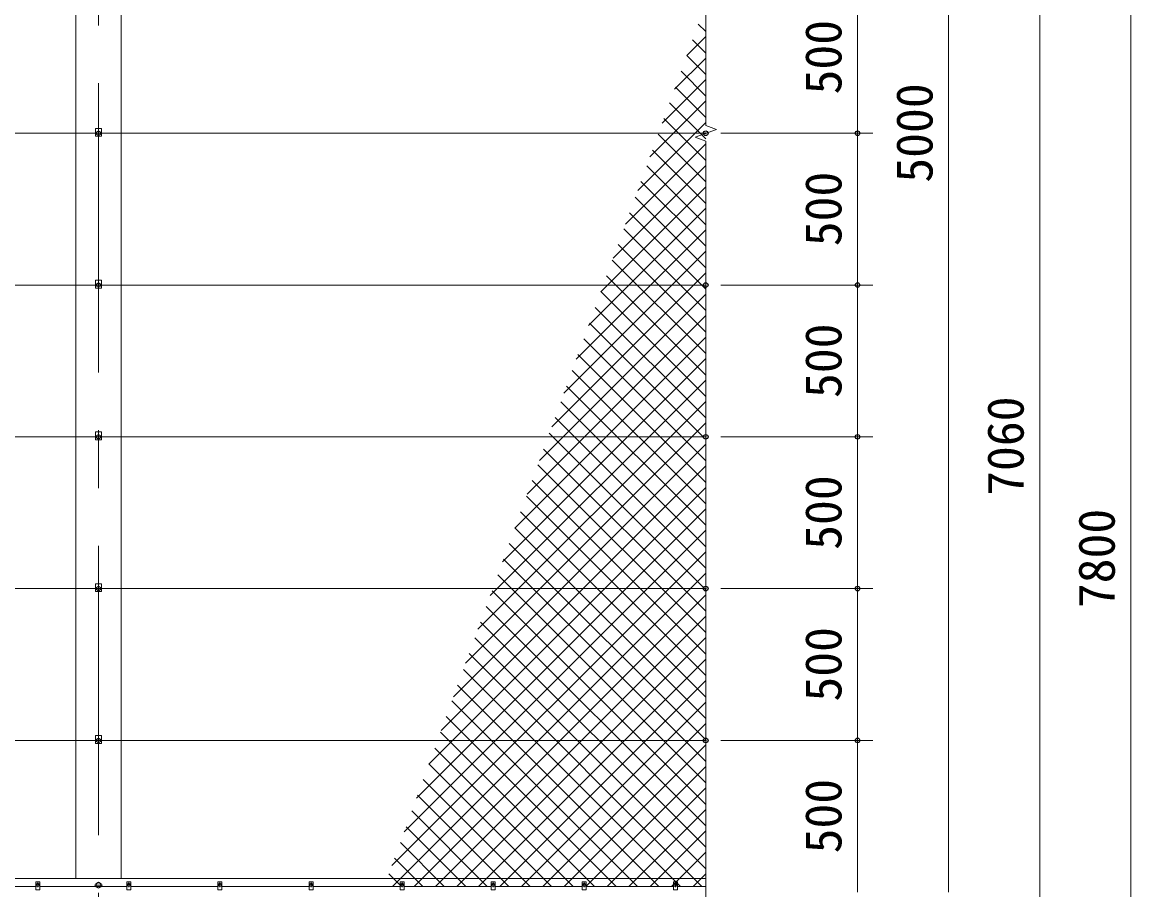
# Model space of a CAD drawing. Units: millimetres at full size. Extents: x -10500 to 10500, y -7425 to 7425.
# Drawn here: x -5398 to -1747, y 668 to 3527 of the extents above; entities that cross this region are included whole.
import ezdxf
from ezdxf.enums import TextEntityAlignment as Align

# ---------------------------------------------------------------- set-up
doc = ezdxf.new("R2010")
doc.units = ezdxf.units.MM
doc.header["$LTSCALE"] = 30
doc.header["$PDMODE"] = 32
doc.header["$PDSIZE"] = 15
doc.linetypes.add('USER1', pattern=[50.8, 31.75, -6.35, 6.35, -6.35])
for name, color, linetype, lineweight in [('0-1_D-STR-DIM', 7, 'Continuous', 13), ('0-2_D-BMK', 2, 'USER1', 13), ('0-3_D-STR3', 3, 'Continuous', 13), ('0-7_D-STR1', 1, 'Continuous', 18), ('0-B_D-STR2', 7, 'Continuous', 13)]:
    doc.layers.add(name, color=color, linetype=linetype, lineweight=lineweight)
doc.layers.add('0-9_Defpoints', color=253, linetype='Continuous')
doc.styles.add('ＭＳ ゴシック', font='')
doc.styles.get('ＭＳ ゴシック').set_extended_font_data('MS Gothic')

msp = doc.modelspace()

# ---------------------------------------------------------------- linework, layer by layer
at = {"layer": '0-1_D-STR-DIM'}
for p, q in [((-3146.86, 3186.36), (-3146.86, 5773.11)), ((-2346.86, 5660.7), (-2346.86, 660.7)), ((-2046.86, 5660.7), (-2046.86, -1399.3)), ((-1746.86, 5660.7), (-1746.86, -2139.3)), ((-2646.86, 3160.7), (-2646.86, 3660.7)), ((-3111.62, 3173.53), (-3146.86, 3186.36)), ((-3182.1, 3147.88), (-3111.62, 3173.53)), ((-3146.86, 3135.05), (-3182.1, 3147.88)), ((-3096.86, 3160.7), (-2596.86, 3160.7)), ((-3096.86, 3160.7), (-2596.86, 3160.7)), ((-2646.86, 2660.7), (-2646.86, 3160.7)), ((-3146.86, -313.64), (-3146.86, 3135.05)), ((-3096.86, 2660.7), (-2596.86, 2660.7)), ((-3096.86, 2660.7), (-2596.86, 2660.7)), ((-2646.86, 2160.7), (-2646.86, 2660.7)), ((-3096.86, 2160.7), (-2596.86, 2160.7)), ((-3096.86, 2160.7), (-2596.86, 2160.7)), ((-2646.86, 1660.7), (-2646.86, 2160.7)), ((-3096.86, 1660.7), (-2596.86, 1660.7)), ((-3096.86, 1660.7), (-2596.86, 1660.7)), ((-2646.86, 1160.7), (-2646.86, 1660.7)), ((-3096.86, 1160.7), (-2596.86, 1160.7)), ((-3096.86, 1160.7), (-2596.86, 1160.7)), ((-2646.86, 660.7), (-2646.86, 1160.7))]:
    msp.add_line(p, q, dxfattribs=at)
at = {"layer": '0-2_D-BMK'}
for p, q in [((-5146.86, -2199.3), (-5146.86, 5720.7)), ((-5156.86, 3160.7), (-5136.86, 3160.7)), ((-5156.86, 2660.7), (-5136.86, 2660.7)), ((-5156.86, 2160.7), (-5136.86, 2160.7)), ((-5156.86, 1660.7), (-5136.86, 1660.7)), ((-5156.86, 1160.7), (-5136.86, 1160.7)), ((-5354.3, 684.7), (-5339.42, 684.7)), ((-5346.86, 677.26), (-5346.86, 692.14)), ((-5134.11, 683.7), (-5159.61, 683.7)), ((-5054.3, 684.7), (-5039.42, 684.7)), ((-5046.86, 677.26), (-5046.86, 692.14)), ((-4754.3, 684.7), (-4739.42, 684.7)), ((-4746.86, 677.26), (-4746.86, 692.14)), ((-4454.3, 684.7), (-4439.42, 684.7)), ((-4446.86, 677.26), (-4446.86, 692.14)), ((-4154.3, 684.7), (-4139.42, 684.7)), ((-4146.86, 677.26), (-4146.86, 692.14)), ((-3854.3, 684.7), (-3839.42, 684.7)), ((-3846.86, 677.26), (-3846.86, 692.14)), ((-3554.3, 684.7), (-3539.42, 684.7)), ((-3546.86, 677.26), (-3546.86, 692.14)), ((-3254.3, 684.7), (-3239.42, 684.7)), ((-3246.86, 677.26), (-3246.86, 692.14))]:
    msp.add_line(p, q, dxfattribs=at)
at = {"layer": '0-3_D-STR3'}
for p, q in [((-8129.66, 3160.7), (-5156.36, 3160.7)), ((-5137.36, 3176.7), (-5156.36, 3176.7)), ((-5156.36, 3176.7), (-5156.36, 3150.7)), ((-5137.36, 3150.7), (-5156.36, 3150.7)), ((-5153.36, 3164.46), (-5146.86, 3168.21)), ((-5153.36, 3156.95), (-5153.36, 3164.46)), ((-5146.86, 3153.2), (-5153.36, 3156.95)), ((-5146.86, 3168.21), (-5140.36, 3164.46)), ((-5140.36, 3156.95), (-5146.86, 3153.2)), ((-5140.36, 3164.46), (-5140.36, 3156.95)), ((-5137.36, 3176.7), (-5137.36, 3150.7)), ((-5137.36, 3160.7), (-3146.86, 3160.7)), ((-5153.36, 2664.46), (-5146.86, 2668.21)), ((-5146.86, 2668.21), (-5140.36, 2664.46)), ((-5137.36, 2676.7), (-5137.36, 2650.7)), ((-8129.66, 2660.7), (-5156.36, 2660.7)), ((-5137.36, 2650.7), (-5156.36, 2650.7)), ((-5153.36, 2656.95), (-5153.36, 2664.46)), ((-5146.86, 2653.2), (-5153.36, 2656.95)), ((-5140.36, 2656.95), (-5146.86, 2653.2)), ((-5140.36, 2664.46), (-5140.36, 2656.95)), ((-5137.36, 2660.7), (-3146.86, 2660.7)), ((-8129.66, 2160.7), (-5156.36, 2160.7)), ((-5137.36, 2176.7), (-5156.36, 2176.7)), ((-5156.36, 2176.7), (-5156.36, 2150.7)), ((-5153.36, 2164.46), (-5146.86, 2168.21)), ((-5146.86, 2168.21), (-5140.36, 2164.46)), ((-5140.36, 2156.95), (-5146.86, 2153.2)), ((-5140.36, 2164.46), (-5140.36, 2156.95)), ((-5137.36, 2176.7), (-5137.36, 2150.7)), ((-5137.36, 2160.7), (-3146.86, 2160.7)), ((-5137.36, 2150.7), (-5156.36, 2150.7)), ((-8129.66, 1660.7), (-5156.36, 1660.7)), ((-5156.36, 1676.7), (-5156.36, 1650.7)), ((-5137.36, 1676.7), (-5156.36, 1676.7)), ((-5137.36, 1650.7), (-5156.36, 1650.7)), ((-5153.36, 1664.46), (-5146.86, 1668.21)), ((-5153.36, 1656.95), (-5153.36, 1664.46)), ((-5146.86, 1653.2), (-5153.36, 1656.95)), ((-5146.86, 1668.21), (-5140.36, 1664.46)), ((-5140.36, 1656.95), (-5146.86, 1653.2)), ((-5140.36, 1664.46), (-5140.36, 1656.95)), ((-5137.36, 1676.7), (-5137.36, 1650.7)), ((-5137.36, 1660.7), (-3146.86, 1660.7)), ((-5137.36, 1176.7), (-5156.36, 1176.7)), ((-5156.36, 1176.7), (-5156.36, 1150.7)), ((-5137.36, 1176.7), (-5137.36, 1150.7)), ((-8129.66, 1160.7), (-5156.36, 1160.7)), ((-5137.36, 1150.7), (-5156.36, 1150.7)), ((-5153.36, 1164.46), (-5146.86, 1168.21)), ((-5153.36, 1156.95), (-5153.36, 1164.46)), ((-5146.86, 1153.2), (-5153.36, 1156.95)), ((-5146.86, 1168.21), (-5140.36, 1164.46)), ((-5140.36, 1156.95), (-5146.86, 1153.2)), ((-5140.36, 1164.46), (-5140.36, 1156.95)), ((-5137.36, 1160.7), (-3146.86, 1160.7)), ((-5353.36, 668.7), (-5353.36, 694.7)), ((-5340.36, 694.7), (-5353.36, 694.7)), ((-5340.36, 668.7), (-5340.36, 694.7)), ((-5053.36, 668.7), (-5053.36, 694.7)), ((-5040.36, 694.7), (-5053.36, 694.7)), ((-5040.36, 668.7), (-5040.36, 694.7)), ((-4753.36, 668.7), (-4753.36, 694.7)), ((-4740.36, 694.7), (-4753.36, 694.7)), ((-4740.36, 668.7), (-4740.36, 694.7)), ((-4453.36, 668.7), (-4453.36, 694.7)), ((-4440.36, 694.7), (-4453.36, 694.7)), ((-4440.36, 668.7), (-4440.36, 694.7)), ((-4153.36, 668.7), (-4153.36, 694.7)), ((-4140.36, 694.7), (-4153.36, 694.7)), ((-4140.36, 668.7), (-4140.36, 694.7)), ((-3853.36, 668.7), (-3853.36, 694.7)), ((-3840.36, 694.7), (-3853.36, 694.7)), ((-3840.36, 668.7), (-3840.36, 694.7)), ((-3553.36, 668.7), (-3553.36, 694.7)), ((-3540.36, 694.7), (-3553.36, 694.7)), ((-3540.36, 668.7), (-3540.36, 694.7)), ((-3253.36, 668.7), (-3253.36, 694.7)), ((-3240.36, 694.7), (-3253.36, 694.7)), ((-3240.36, 668.7), (-3240.36, 694.7)), ((-5640.36, 679.7), (-5353.36, 679.7)), ((-5340.36, 668.7), (-5353.36, 668.7)), ((-5340.36, 679.7), (-5053.36, 679.7)), ((-5155.36, 688.61), (-5146.86, 693.52)), ((-5155.36, 678.8), (-5155.36, 688.61)), ((-5146.86, 673.89), (-5155.36, 678.8)), ((-5146.86, 693.52), (-5138.36, 688.61)), ((-5138.36, 678.8), (-5146.86, 673.89)), ((-5138.36, 688.61), (-5138.36, 678.8)), ((-5040.36, 668.7), (-5053.36, 668.7)), ((-5040.36, 679.7), (-4753.36, 679.7)), ((-4740.36, 668.7), (-4753.36, 668.7)), ((-4740.36, 679.7), (-4453.36, 679.7)), ((-4440.36, 668.7), (-4453.36, 668.7)), ((-4440.36, 679.7), (-4153.36, 679.7)), ((-4140.36, 668.7), (-4153.36, 668.7)), ((-4140.36, 679.7), (-3853.36, 679.7)), ((-3840.36, 668.7), (-3853.36, 668.7)), ((-3840.36, 679.7), (-3553.36, 679.7)), ((-3540.36, 668.7), (-3553.36, 668.7)), ((-3540.36, 679.7), (-3253.36, 679.7)), ((-3240.36, 668.7), (-3253.36, 668.7)), ((-3146.86, 679.7), (-3240.36, 679.7))]:
    msp.add_line(p, q, dxfattribs=at)
for points in [[(-5137.36, 2676.7), (-5156.36, 2676.7), (-5156.36, 2650.7)], [(-5146.86, 2153.2), (-5153.36, 2156.95), (-5153.36, 2164.46)]]:
    msp.add_lwpolyline(points, dxfattribs=at)
for centre, radius in [((-5146.86, 3160.7), 6.25), ((-5146.86, 2660.7), 6.25), ((-5146.86, 2160.7), 6.25), ((-5146.86, 1660.7), 6.25), ((-5146.86, 1160.7), 6.25), ((-5346.86, 684.7), 5.25), ((-5146.86, 683.7), 8.25), ((-5046.86, 684.7), 5.25), ((-4746.86, 684.7), 5.25), ((-4446.86, 684.7), 5.25), ((-4146.86, 684.7), 5.25), ((-3846.86, 684.7), 5.25), ((-3546.86, 684.7), 5.25), ((-3246.86, 684.7), 5.25)]:
    msp.add_circle(centre, radius, dxfattribs=at)
at = {"layer": '0-7_D-STR1'}
for p, q in [((-5221.86, 5615.7), (-5221.86, 705.7)), ((-5071.86, 705.7), (-5071.86, 5615.7)), ((-8221.86, 705.7), (-3146.86, 705.7))]:
    msp.add_line(p, q, dxfattribs=at)
at = {"layer": '0-9_Defpoints'}
for p in [(-3146.86, 3160.7), (-2646.86, 3160.7), (-3146.86, 2660.7), (-2646.86, 2660.7), (-3146.86, 2160.7), (-2646.86, 2160.7), (-3146.86, 1660.7), (-2646.86, 1660.7), (-3146.86, 1160.7), (-2646.86, 1160.7)]:
    msp.add_point(p, dxfattribs=at)
at = {"layer": '0-B_D-STR2'}
for p, q in [((-3146.86, 3495.51), (-3171.57, 3520.22)), ((-3209.24, 3416.7), (-3146.86, 3479.09)), ((-3146.86, 3424.8), (-3190.43, 3468.38)), ((-3249.71, 3305.52), (-3146.86, 3408.38)), ((-3146.86, 3354.09), (-3209.3, 3416.54)), ((-3146.86, 3283.38), (-3228.17, 3364.7)), ((-3290.17, 3194.35), (-3146.86, 3337.67)), ((-3146.86, 3212.67), (-3247.04, 3312.85)), ((-3330.64, 3083.17), (-3146.86, 3266.96)), ((-3146.86, 3141.96), (-3265.91, 3261.01)), ((-3371.1, 2972), (-3146.86, 3196.24)), ((-3146.86, 3071.25), (-3284.78, 3209.17)), ((-3146.86, 3000.54), (-3303.65, 3157.33)), ((-3411.57, 2860.82), (-3146.86, 3125.53)), ((-3146.86, 2929.83), (-3322.52, 3105.49)), ((-3452.03, 2749.65), (-3146.86, 3054.82)), ((-3146.86, 2859.12), (-3341.39, 3053.65)), ((-3146.86, 2788.41), (-3360.25, 3001.8)), ((-3492.5, 2638.47), (-3146.86, 2984.11)), ((-3146.86, 2717.7), (-3379.12, 2949.96)), ((-3532.96, 2527.3), (-3146.86, 2913.4)), ((-3146.86, 2646.99), (-3397.99, 2898.12)), ((-3573.42, 2416.12), (-3146.86, 2842.69)), ((-3146.86, 2576.27), (-3416.86, 2846.28)), ((-3146.86, 2505.56), (-3435.73, 2794.44)), ((-3613.89, 2304.95), (-3146.86, 2771.98)), ((-3146.86, 2434.85), (-3454.6, 2742.59)), ((-3654.35, 2193.77), (-3146.86, 2701.27)), ((-3146.86, 2364.14), (-3473.47, 2690.75)), ((-3694.82, 2082.6), (-3146.86, 2630.56)), ((-3146.86, 2293.43), (-3492.34, 2638.91)), ((-3735.28, 1971.42), (-3146.86, 2559.85)), ((-3146.86, 2222.72), (-3511.21, 2587.07)), ((-3153.23, 2158.38), (-3530.07, 2535.23)), ((-3775.75, 1860.25), (-3146.86, 2489.14)), ((-3146.86, 2081.3), (-3548.94, 2483.39)), ((-3816.21, 1749.07), (-3146.86, 2418.43)), ((-3146.86, 2010.59), (-3567.81, 2431.54)), ((-3146.86, 1939.88), (-3586.68, 2379.7)), ((-3856.68, 1637.9), (-3146.86, 2347.72)), ((-3146.86, 1869.17), (-3605.55, 2327.86)), ((-3897.14, 1526.72), (-3146.86, 2277.01)), ((-3146.86, 1798.46), (-3624.42, 2276.02)), ((-3937.6, 1415.55), (-3146.86, 2206.3)), ((-3146.86, 1727.75), (-3643.29, 2224.18)), ((-3146.86, 1657.04), (-3662.16, 2172.33)), ((-3978.07, 1304.37), (-3147.25, 2135.19)), ((-3146.86, 1586.32), (-3681.03, 2120.49)), ((-4018.53, 1193.2), (-3146.86, 2064.87)), ((-3146.86, 1515.61), (-3699.89, 2068.65)), ((-3146.86, 1444.9), (-3718.76, 2016.81)), ((-4059, 1082.02), (-3146.86, 1994.16)), ((-3146.86, 1374.19), (-3737.63, 1964.97)), ((-4099.46, 970.85), (-3146.86, 1923.45)), ((-3146.86, 1303.48), (-3756.5, 1913.13)), ((-4139.93, 859.67), (-3146.86, 1852.74)), ((-3146.86, 1232.77), (-3775.37, 1861.28)), ((-3146.86, 1162.06), (-3794.24, 1809.44)), ((-4180.39, 748.5), (-3146.86, 1782.03)), ((-3146.86, 1091.35), (-3813.11, 1757.6)), ((-4178.47, 679.7), (-3146.86, 1711.32)), ((-3146.86, 1020.64), (-3831.98, 1705.76)), ((-3146.86, 949.93), (-3850.85, 1653.92)), ((-4107.76, 679.7), (-3146.86, 1640.61)), ((-3146.86, 879.22), (-3869.71, 1602.07)), ((-4037.05, 679.7), (-3146.86, 1569.9)), ((-3146.86, 808.51), (-3888.58, 1550.23)), ((-3966.34, 679.7), (-3146.86, 1499.19)), ((-3146.86, 737.8), (-3907.45, 1498.39)), ((-3159.48, 679.7), (-3926.32, 1446.55)), ((-3895.63, 679.7), (-3146.86, 1428.48)), ((-3230.19, 679.7), (-3945.19, 1394.71)), ((-3824.92, 679.7), (-3146.86, 1357.77)), ((-3300.9, 679.7), (-3964.06, 1342.87)), ((-3371.61, 679.7), (-3982.93, 1291.02)), ((-3754.21, 679.7), (-3146.86, 1287.06)), ((-3442.32, 679.7), (-4001.8, 1239.18)), ((-3683.5, 679.7), (-3146.86, 1216.35)), ((-3513.03, 679.7), (-4020.67, 1187.34)), ((-3583.74, 679.7), (-4039.53, 1135.5)), ((-3612.79, 679.7), (-3146.86, 1145.63)), ((-3654.45, 679.7), (-4058.4, 1083.66)), ((-3542.08, 679.7), (-3146.86, 1074.92)), ((-3725.16, 679.7), (-4077.27, 1031.82)), ((-3471.37, 679.7), (-3146.86, 1004.21)), ((-3795.87, 679.7), (-4096.14, 979.97)), ((-3866.58, 679.7), (-4115.01, 928.13)), ((-3400.66, 679.7), (-3146.86, 933.5)), ((-3937.29, 679.7), (-4133.88, 876.29)), ((-3329.95, 679.7), (-3146.86, 862.79)), ((-4008, 679.7), (-4152.75, 824.45)), ((-4078.71, 679.7), (-4171.62, 772.61)), ((-3259.23, 679.7), (-3146.86, 792.08)), ((-4149.43, 679.7), (-4190.48, 720.76)), ((-3188.52, 679.7), (-3146.86, 721.37))]:
    msp.add_line(p, q, dxfattribs=at)

# ---------------------------------------------------------------- texts
at = {"layer": '0-1_D-STR-DIM', "style": 'ＭＳ ゴシック'}
for s, p in [('500', (-2663.73, 3288.49)), ('5000', (-2363.73, 2997.85)), ('500', (-2663.73, 2788.49)), ('500', (-2663.73, 2288.49)), ('7060', (-2063.73, 1966.28)), ('500', (-2663.73, 1788.49)), ('7800', (-1763.73, 1596.28)), ('500', (-2663.73, 1288.49)), ('500', (-2663.73, 788.49))]:
    msp.add_text(s, height=120.3, rotation=90, dxfattribs=at).set_placement(p, align=Align.BOTTOM_LEFT)

doc.saveas('drawing.dxf')
